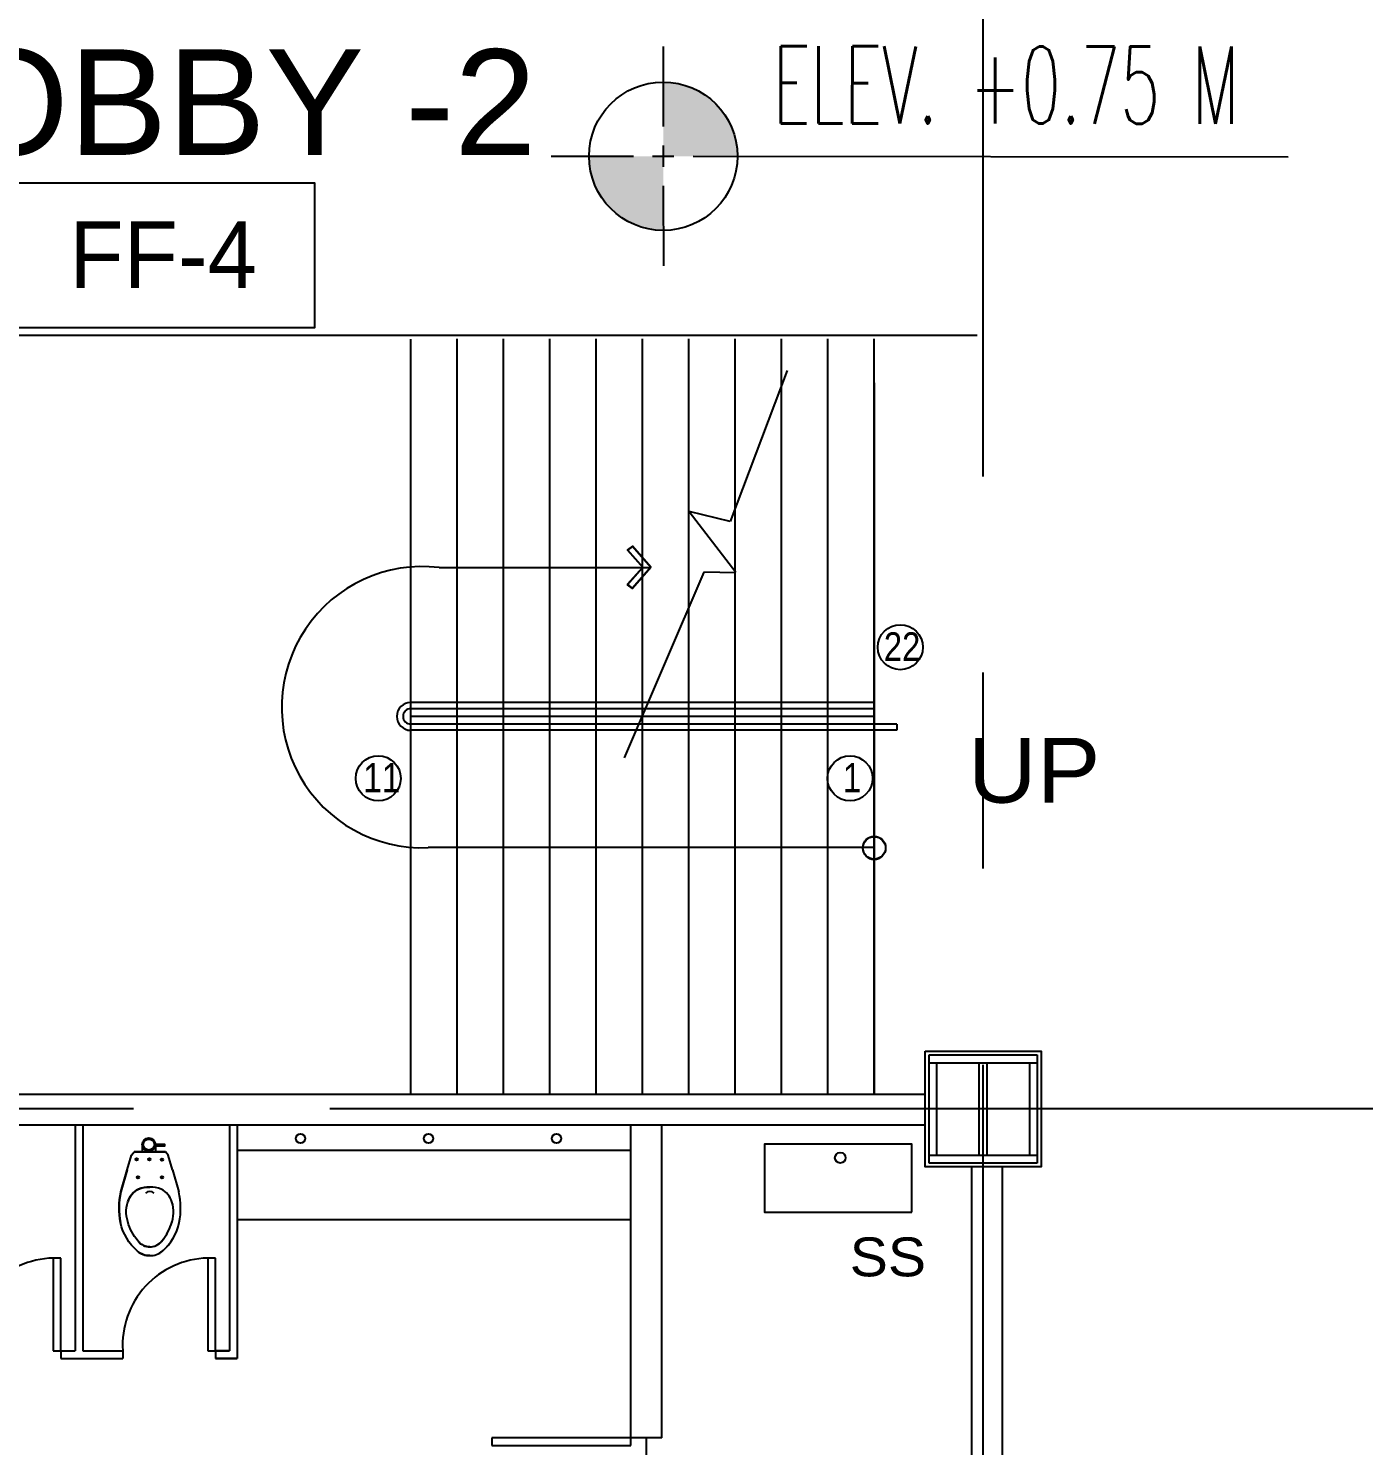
# Model space of a CAD drawing. Header units: millimetres. Extents: x 2148 to 2681, y 758 to 986.
# Drawn here: x 2327.857 to 2332.181, y 954.129 to 958.719 of the extents above; entities that cross this region are included whole.
import ezdxf

# ---------------------------------------------------------------- set-up
doc = ezdxf.new("R2010")
doc.units = ezdxf.units.MM
doc.linetypes.add('CENTER2', pattern=[28.575, 19.05, -3.175, 3.175, -3.175])
for name, color, linetype in [('cladding', 2, 'Continuous'), ('COL-IN', 2, 'Continuous'), ('DR', 7, 'Continuous'), ('ELAYOUT', 4, 'Continuous'), ('HATCH', 8, 'Continuous'), ('Layer1', 5, 'Continuous'), ('p-boarder', 2, 'Continuous'), ('QUOTE', 2, 'Continuous'), ('S_GRID LINES', 252, 'Continuous'), ('TEXT', 6, 'Continuous')]:
    doc.layers.add(name, color=color, linetype=linetype)
doc.styles.add('100', font='SIMPLEX.shx', dxfattribs={"height": 0.25})
doc.styles.add('ARIALNW', font='ARIALN.TTF')
doc.styles.add('MMTX$0$ESMX$0$X-OPTA1D', font='x-opta1d')
doc.styles.add('SWISS', font='swissl.ttf')

# ---------------------------------------------------------------- blocks, each defined once
blk = doc.blocks.new('BOWL')
at = {"layer": 'DR', "color": 7, "linetype": 'Continuous'}
for p, q in [((-75570.291, -368.114), (-75570.431, -368.0742)), ((-75570.431, -368.0742), (-75570.291, -368.114)), ((-75570.291, -368.114), (-75570.1989, -368.1406)), ((-75570.1989, -368.1406), (-75570.1777, -368.1584)), ((-75570.1777, -368.1584), (-75570.1777, -368.3555)), ((-75570.1777, -368.3555), (-75570.1777, -368.1584)), ((-75570.291, -368.4), (-75570.1989, -368.3733)), ((-75570.1989, -368.3733), (-75570.1777, -368.3555)), ((-75570.291, -368.4), (-75570.431, -368.4398)), ((-75570.291, -368.4), (-75570.431, -368.4398))]:
    blk.add_line(p, q, dxfattribs=at)
at = {"layer": 'DR', "color": 8, "linetype": 'Continuous'}
for p, q in [((-75570.1317, -368.2087), (-75570.1777, -368.2087)), ((-75570.1317, -368.2921), (-75570.1777, -368.2921))]:
    blk.add_line(p, q, dxfattribs=at)
at = {"layer": 'DR', "color": 7, "linetype": 'Continuous'}
for points in [[(-75570.8325, -368.257, -0.190094), (-75570.8051, -368.1786, -0.160718), (-75570.6245, -368.0715, -0.104398), (-75570.431, -368.0742, -0.104398)], [(-75570.8325, -368.257, 0.190094), (-75570.8051, -368.3353, 0.160718), (-75570.6245, -368.4425, 0.104398), (-75570.431, -368.4398, 0.104398)]]:
    blk.add_lwpolyline(points, format="xyb", dxfattribs=at)
at = {"layer": 'DR', "color": 8, "linetype": 'Continuous'}
for points in [[(-75570.778, -368.2562, -0.187036), (-75570.7515, -368.1921, -0.115027), (-75570.6356, -368.1231, -0.170967), (-75570.4935, -368.1177, -0.209642), (-75570.4132, -368.1854, -0.096036), (-75570.4, -368.257)], [(-75570.778, -368.2577, 0.187036), (-75570.7515, -368.3219, 0.115027), (-75570.6356, -368.3909, 0.170967), (-75570.4935, -368.3963, 0.209642), (-75570.4132, -368.3286, 0.096036), (-75570.4, -368.257)]]:
    blk.add_lwpolyline(points, format="xyb", dxfattribs=at)
at = {"layer": 'DR', "color": 7, "linetype": 'Continuous'}
blk.add_lwpolyline([(-75570.1413, -368.292), (-75570.1283, -368.292), (-75570.1283, -368.3496), (-75570.1413, -368.3496)], close=True, dxfattribs=at)
at = {"layer": 'DR', "color": 8, "linetype": 'Continuous'}
for centre, radius in [((-75570.3379, -368.1815), 0.00745), ((-75570.2259, -368.173), 0.00745), ((-75570.2242, -368.2537), 0.00745), ((-75570.1317, -368.2504), 0.035), ((-75570.3379, -368.3325), 0.00745), ((-75570.2269, -368.3325), 0.00745)]:
    blk.add_circle(centre, radius, dxfattribs=at)
at = {"layer": 'DR', "color": 7, "linetype": 'Continuous'}
blk.add_circle((-75570.1317, -368.2504), 0.0417, dxfattribs=at)
for centre, radius, start, end in [((-75570.5342, -368.5313), 0.4686, 77.27999, 101.1199), ((-75570.7195, -368.2526), 0.1131, 138.42485, 182.23872), ((-75570.7195, -368.2614), 0.1131, 177.76128, 221.57515), ((-75570.5525, -368.1153), 0.335, 221.32307, 257.58753), ((-75570.5342, -367.9827), 0.4686, 258.8801, 282.72001)]:
    blk.add_arc(centre, radius, start, end, dxfattribs=at)
at = {"layer": 'DR', "color": 8, "linetype": 'Continuous'}
for centre, radius, start, end in [((-75570.6821, -368.2583), 0.096, 129.08706, 179.20396), ((-75570.5305, -368.2431), 0.1307, 26.21246, 73.57309), ((-75570.5914, -368.255), 0.1913, 359.41762, 21.36016), ((-75570.6821, -368.2557), 0.096, 180.79604, 230.91294), ((-75570.4701, -368.257), 0.0422, 318.92901, 41.07099), ((-75570.5914, -368.2589), 0.1913, 338.63984, 0.58238), ((-75570.5455, -368.1078), 0.2971, 228.44605, 252.34043), ((-75570.5305, -368.2709), 0.1307, 286.42691, 333.78754), ((-75570.557, -368.1918), 0.2141, 248.44442, 287.25199)]:
    blk.add_arc(centre, radius, start, end, dxfattribs=at)

msp = doc.modelspace()

# ---------------------------------------------------------------- hatches: boundary and pattern name
at = {"layer": 'Layer1'}
for points in [[(2329.9134239, 958.5445758), (2329.9131689, 958.3043121), (2330.1534326, 958.3040571, 0.414213562)], [(2329.9129139, 958.0640484), (2329.9131511, 958.3048544), (2329.6729052, 958.3045671, 0.414213562)]]:
    msp.add_hatch(color=32, dxfattribs=at).paths.add_polyline_path(points)

# ---------------------------------------------------------------- linework, layer by layer
msp.add_line((2327.7716863, 957.725526, 0), (2330.9291701, 957.725526, 0))
at = {"ltscale": 0.05}
for p, q in [((2330.5957065, 957.5714214, 0), (2330.5957065, 955.2667987)), ((2330.6691817, 956.4657113, 0), (2330.6691817, 956.4457113, 0))]:
    msp.add_line(p, q, dxfattribs=at)
at = {"ltscale": 0.5}
msp.add_lwpolyline([(2327.7914871, 958.2182737), (2328.7838618, 958.2182737), (2328.7838618, 957.7485387), (2327.7914871, 957.7485387)], close=True, dxfattribs=at)
at = {"ltscale": 0.05}
for centre in [(2330.6807557, 956.7147145, 0), (2328.9903893, 956.2899705, 0), (2330.518052, 956.2899705, 0)]:
    msp.add_circle(centre, 0.0729546, dxfattribs=at)
at = {"layer": 'cladding', "elevation": 0}
msp.add_lwpolyline([(2330.7614709, 955.406811), (2331.1364709, 955.406811), (2331.1364709, 955.031811), (2330.7614709, 955.031811)], close=True, dxfattribs=at)
at = {"layer": 'COL-IN'}
for p, q in [((2330.7739709, 955.394311), (2331.1239709, 955.394311)), ((2330.7739709, 955.044311), (2330.7739709, 955.394311)), ((2331.1239709, 955.394311), (2331.1239709, 955.044311)), ((2330.7739709, 955.369311), (2331.1239709, 955.369311)), ((2330.7989709, 955.069311), (2330.7989709, 955.369311)), ((2330.9364709, 955.069311), (2330.9364709, 955.369311)), ((2330.9614709, 955.069311), (2330.9614709, 955.369311)), ((2331.0989709, 955.369311), (2331.0989709, 955.069311)), ((2330.7739709, 955.069311), (2331.1239709, 955.069311)), ((2331.1239709, 955.044311), (2330.7739709, 955.044311))]:
    msp.add_line(p, q, dxfattribs=at)
at = {"layer": 'DR', "ltscale": 10}
for p, q in [((2329.2457065, 955.2667987, 0), (2329.2457065, 957.7136239, 0)), ((2329.3957065, 955.2667987, 0), (2329.3957065, 957.7136239, 0)), ((2329.3957065, 955.2667987, 0), (2329.3957065, 957.7136239, 0)), ((2329.5457065, 955.2667987, 0), (2329.5457065, 957.7136239, 0)), ((2329.5457065, 955.2667987, 0), (2329.5457065, 957.7136239, 0)), ((2329.6957065, 955.2667987, 0), (2329.6957065, 957.7136239, 0)), ((2329.6957065, 955.2667987, 0), (2329.6957065, 957.7136239, 0)), ((2329.8457065, 955.2667987, 0), (2329.8457065, 957.7136239, 0)), ((2329.8457065, 955.2667987, 0), (2329.8457065, 957.7136239, 0)), ((2329.9957065, 955.2667987, 0), (2329.9957065, 957.7136239, 0)), ((2329.9957065, 955.2667987, 0), (2329.9957065, 957.7136239, 0)), ((2330.1457065, 955.2667987, 0), (2330.1457065, 957.7136239, 0)), ((2330.1457065, 955.2667987, 0), (2330.1457065, 957.7136239, 0)), ((2330.2957065, 955.2667987, 0), (2330.2957065, 957.7136239, 0)), ((2330.2957065, 955.2667987, 0), (2330.2957065, 957.7136239, 0)), ((2330.4457065, 955.2667987, 0), (2330.4457065, 957.7136239, 0)), ((2330.4457065, 955.2667987, 0), (2330.4457065, 957.7136239, 0)), ((2330.5957065, 955.2667987, 0), (2330.5957065, 957.7136239, 0)), ((2329.0957065, 955.2667987, 0), (2329.0957065, 957.711999, 0)), ((2330.5957065, 955.2667987, 0), (2330.5957065, 957.615526, 0)), ((2330.5957065, 956.5357113, 0), (2329.0957065, 956.5357113, 0)), ((2330.5957065, 956.5157113, 0), (2329.0957065, 956.5157113, 0)), ((2330.5957065, 956.4907113, 0), (2329.0957065, 956.4907113, 0)), ((2330.6691817, 956.4657113, 0), (2329.0957065, 956.4657113, 0)), ((2330.6691817, 956.4457113, 0), (2329.0957065, 956.4457113, 0)), ((2328.0086188, 955.1667987, 0), (2328.0086188, 954.4364365, 0)), ((2328.0336188, 955.1667987, 0), (2328.0336188, 954.4364365, 0)), ((2328.5086188, 955.1667987, 0), (2328.5086188, 954.4364365, 0)), ((2328.5336188, 955.1667987, 0), (2328.5336188, 954.4114365, 0)), ((2328.5336188, 955.0864365, 0), (2329.8086188, 955.0864365, 0)), ((2328.5336188, 954.8614365, 0), (2329.8086188, 954.8614365, 0)), ((2327.9631245, 954.7364365, 0), (2327.9381245, 954.7364365, 0)), ((2327.9381245, 954.7364365, 0), (2327.9381245, 954.4364365, 0)), ((2327.9631245, 954.4364365, 0), (2327.9631245, 954.7364365, 0)), ((2328.4631245, 954.7364365, 0), (2328.4381245, 954.7364365, 0)), ((2328.4381245, 954.7364365, 0), (2328.4381245, 954.4364365, 0)), ((2328.4631245, 954.4364365, 0), (2328.4631245, 954.7364365, 0)), ((2327.9381245, 954.4364365, 0), (2327.9631245, 954.4364365, 0)), ((2327.9631245, 954.4364365, 0), (2328.0086188, 954.4364365, 0)), ((2327.9631245, 954.4364365, 0), (2327.9631245, 954.4114365, 0)), ((2327.9631245, 954.4114365, 0), (2328.1631245, 954.4114365, 0)), ((2328.0336188, 954.4364365, 0), (2328.1631245, 954.4364365, 0)), ((2328.1631245, 954.4364365, 0), (2328.1631245, 954.4114365, 0)), ((2328.4381245, 954.4364365, 0), (2328.4631245, 954.4364365, 0)), ((2328.4631245, 954.4364365, 0), (2328.5086188, 954.4364365, 0)), ((2328.5086188, 954.4364365, 0), (2328.4631245, 954.4364365, 0)), ((2328.4631245, 954.4364365, 0), (2328.4631245, 954.4114365, 0)), ((2328.4631245, 954.4114365, 0), (2328.5336188, 954.4114365, 0)), ((2328.5336188, 954.4114365, 0), (2328.4631245, 954.4114365, 0)), ((2329.8086188, 954.1540844, 0), (2329.3586188, 954.1540844, 0)), ((2329.3586188, 954.1540844, 0), (2329.3586188, 954.1290844, 0)), ((2329.8086188, 954.1290844, 0), (2329.8086188, 954.1540844, 0)), ((2329.8586188, 953.7040844, 0), (2329.8586188, 954.1540844, 0)), ((2329.3586188, 954.1290844, 0), (2329.8086188, 954.1290844, 0))]:
    msp.add_line(p, q, dxfattribs=at)
at = {"layer": 'DR', "ltscale": 10, "elevation": 0}
msp.add_lwpolyline([(2330.7178485, 954.8847388), (2330.7178485, 955.1049353), (2330.2410589, 955.1049353), (2330.2410589, 954.8847388)], close=True, dxfattribs=at)
at = {"layer": 'DR', "ltscale": 10}
for centre, radius in [((2328.7386153, 955.1239087, 0), 0.0149051), ((2329.1530514, 955.1239087, 0), 0.0149051), ((2329.5674874, 955.1239087, 0), 0.0149051), ((2330.4864278, 955.0613135, 0), 0.0171442)]:
    msp.add_circle(centre, radius, dxfattribs=at)
for radius in [0.045, 0.025]:
    msp.add_arc((2329.0957065, 956.4907113, 0), radius, 90, 270, dxfattribs=at)
at = {"layer": 'ELAYOUT', "ltscale": 10}
for p, q in [((2330.7614709, 955.2667987, 0), (2326.4583157, 955.2667987, 0)), ((2330.7614709, 955.1667987, 0), (2326.4583157, 955.1667987, 0)), ((2329.8086188, 954.1540844, 0), (2329.8086188, 955.1667987, 0)), ((2329.9086188, 954.1540844, 0), (2329.9086188, 955.1667987, 0)), ((2330.9110109, 955.031811, 0), (2330.9110109, 953.3692617, 0)), ((2331.0110134, 955.031811, 0), (2331.0110134, 953.3692617, 0)), ((2329.9086188, 954.1540844, 0), (2329.8086188, 954.1540844, 0))]:
    msp.add_line(p, q, dxfattribs=at)
at = {"layer": 'HATCH', "linetype": 'ByBlock', "ltscale": 0.5}
for p, q in [((2330.3146263, 957.6113771, 0), (2330.1298734, 957.1223802, 0)), ((2330.1298734, 957.1223802, 0), (2329.9968637, 957.1545555, 0)), ((2329.9968637, 957.1545555, 0), (2330.1486973, 956.9583309, 0)), ((2330.0446063, 956.9583309, 0), (2329.7866504, 956.3563675, 0)), ((2330.1486973, 956.956056, 0), (2330.0446063, 956.9583309, 0))]:
    msp.add_line(p, q, dxfattribs=at)
at = {"layer": 'HATCH', "color": 7, "linetype": 'ByBlock', "ltscale": 0.5, "elevation": 0}
for points in [[(2329.8726026, 956.9744156), (2329.8131548, 957.0425191), (2329.7969423, 957.0301845), (2329.8476173, 956.9744156)], [(2329.8726026, 956.9727907), (2329.8131548, 957.0408942), (2329.7969423, 957.0285596), (2329.8476173, 956.9727907)], [(2329.8726026, 956.9744156), (2329.8131548, 956.9063121), (2329.7969423, 956.9186466), (2329.8476173, 956.9744156)], [(2329.8726026, 956.9727907), (2329.8131548, 956.9046872), (2329.7969423, 956.9170217), (2329.8476173, 956.9727907)]]:
    msp.add_lwpolyline(points, dxfattribs=at)
at = {"layer": 'HATCH', "linetype": 'ByBlock', "ltscale": 0.5, "elevation": 0}
for points in [[(2329.1871296, 956.9727907), (2329.8726026, 956.9727907)], [(2330.5962259, 956.0656171), (2329.1521336, 956.0656171)]]:
    msp.add_lwpolyline(points, dxfattribs=at)
at = {"layer": 'HATCH', "linetype": 'ByBlock', "ltscale": 0.5}
for centre in [(2330.5962259, 956.0656171, 0), (2330.5962259, 956.0639922, 0)]:
    msp.add_circle(centre, 0.0369301, dxfattribs=at)
for centre, radius, start, end in [((2329.1331408, 956.5206116, 0), 0.4553907, 83.1912973, 272.3903058), ((2327.9440488, 954.4549641, 0), 0.2815347, 91.2057719, 183.773334), ((2328.4440488, 954.4549641, 0), 0.2815347, 91.2057719, 183.773334)]:
    msp.add_arc(centre, radius, start, end, dxfattribs=at)
at = {"layer": 'QUOTE'}
for p, q in [((2329.912726, 958.6603379), (2329.9130358, 958.4013215)), ((2329.9131098, 958.3393785), (2329.9131924, 958.2703303)), ((2329.5501118, 958.3052397), (2329.816684, 958.3049568)), ((2329.878627, 958.304891), (2329.9476753, 958.3048178)), ((2330.0096182, 958.304752), (2331.9364437, 958.3033396)), ((2329.9132665, 958.2083873), (2329.9135762, 957.9493709))]:
    msp.add_line(p, q, dxfattribs=at)
msp.add_circle((2329.9131682, 958.3048544), 0.2402638, dxfattribs=at)
at = {"layer": 'S_GRID LINES', "linetype": 'CENTER2', "ltscale": 0.2}
for p, q in [((2330.9489709, 922.9776771, 0), (2330.9489709, 977.7411715, 0)), ((2355.5030932, 955.2203176), (2290.9518229, 955.2203176))]:
    msp.add_line(p, q, dxfattribs=at)

# ---------------------------------------------------------------- block references
at = {"layer": 'DR', "color": 7, "linetype": 'Continuous', "xscale": 0.5130811014387293, "yscale": 0.5130811014387293, "zscale": 0.5130811014387293, "rotation": 90}
msp.add_blockref('BOWL', (2139.305242, 39728.7105868, 0), dxfattribs=at)

# ---------------------------------------------------------------- texts
at = {"color": 2, "style": 'MMTX$0$ESMX$0$X-OPTA1D', "text_generation_flag": 6, "width": 1.1}
for s, height, p in [('UP', 0.21, (2330.8995039, 956.2112901, 0)), ('SS', 0.126, (2330.516921, 954.6774391, 0))]:
    msp.add_text(s, height=height, rotation=180, dxfattribs=at).set_placement(p)
at = {"color": 2, "insert": (2328.2938092, 957.9860149), "char_height": 0.21537251, "width": 3.970154439, "attachment_point": 5, "style": 'MMTX$0$ESMX$0$X-OPTA1D'}
msp.add_mtext('FF-4', dxfattribs=at)
at = {"layer": 'p-boarder', "insert": (2331.0236576, 958.5354071), "char_height": 0.25, "width": 12.613116349, "attachment_point": 5, "rotation": 359.9514875, "style": '100'}
msp.add_mtext('{\\W0.6;ELEV. +0.75 M}', dxfattribs=at)
at = {"layer": 'TEXT', "style": 'SWISS'}
msp.add_text('LOBBY -2', height=0.34222952, rotation=359.9897109, dxfattribs=at).set_placement((2327.3504713, 958.3090763, 0))
at = {"layer": 'TEXT', "attachment_point": 1, "style": 'ARIALNW'}
for s, insert, char_height, width in [('22', (2330.6274309, 956.7631322, 0), 0.09261945, 0.582546121), ('11', (2328.9417407, 956.3393032, 0), 0.0945, 0.594374167), ('1', (2330.4945394, 956.3393032, 0), 0.0945, 0.594374167)]:
    msp.add_mtext(s, dxfattribs=dict(at, insert=insert, char_height=char_height, width=width))

doc.saveas('drawing.dxf')
